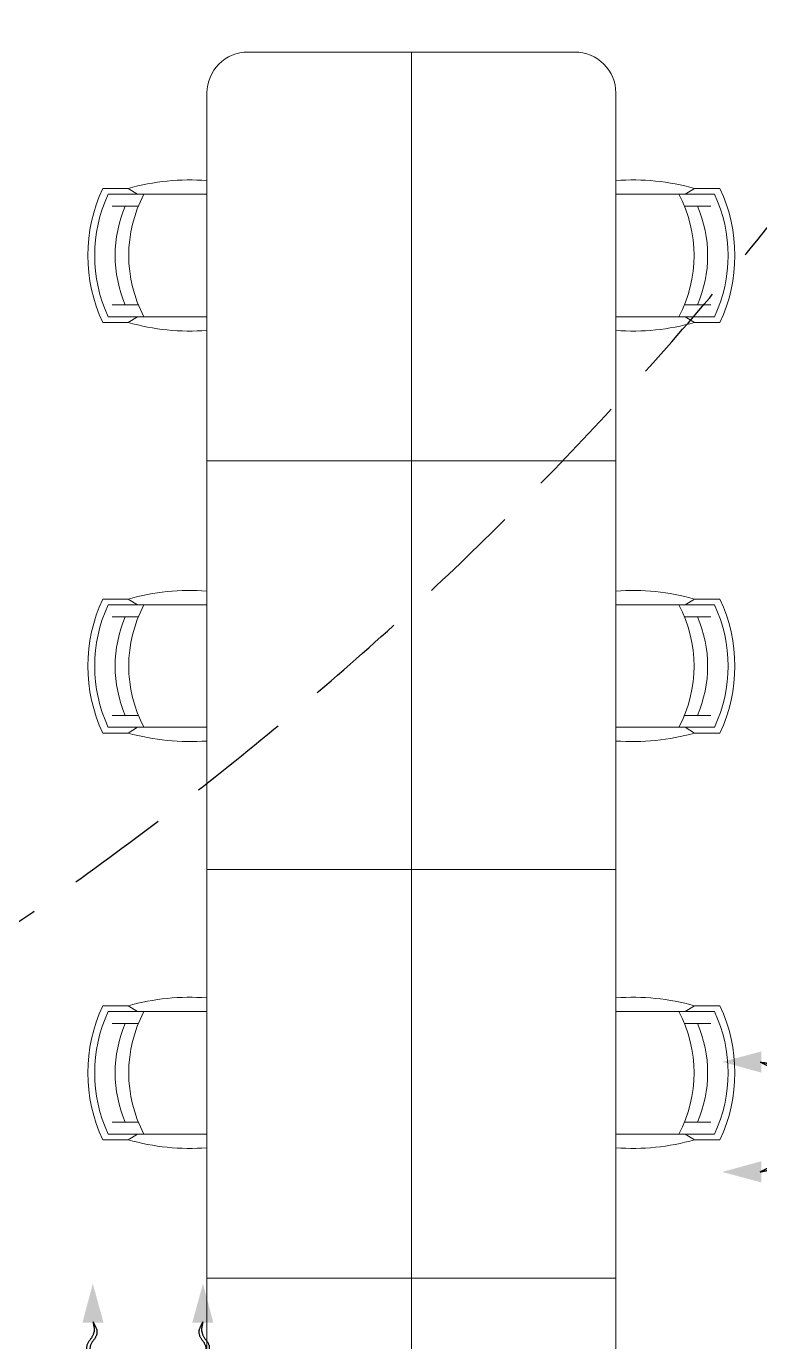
# Model space of a CAD drawing. Header units: millimetres. Extents: x 148480 to 578986, y 39883 to 155062.
# Drawn here: x 234627 to 237317, y 65187 to 70015 of the extents above; entities that cross this region are included whole.
import ezdxf

# ---------------------------------------------------------------- set-up
doc = ezdxf.new("R2010")
doc.units = ezdxf.units.MM
doc.linetypes.add('HIDDEN', pattern=[0.375, 0.25, -0.125])
for name, color, linetype in [('Flooring', 44, 'Continuous'), ('Layer4', 6, 'Continuous'), ('M-HVAC-GRIL', 6, 'Continuous'), ('M-HVAC-SUPP', 4, 'Continuous')]:
    doc.layers.add(name, color=color, linetype=linetype)
for name, color, linetype, lineweight in [('ID - MODULAR', 44, 'Continuous', 5), ('KDBS-SIDE THROW GRILLE', 1, 'Continuous', 18), ('M HVAC GRILLE', 6, 'Continuous', 13)]:
    doc.layers.add(name, color=color, linetype=linetype, lineweight=lineweight)

# ---------------------------------------------------------------- blocks, each defined once
blk = doc.blocks.new('GFC1')
at = {"layer": 'Flooring', "color": 8, "linetype": 'HIDDEN', "ltscale": 1500}
blk.add_arc((300007.7, 78255.1), 12777.8, 229.90697, 79.60318, dxfattribs=at)
at = {"layer": 'ID - MODULAR', "color": 8, "ltscale": 500}
for p, q in [((307539.7, 70406.1), (307632.9, 70406.1)), ((307667.1, 70385), (307632.9, 70406.1)), ((309676.6, 70385), (309710.8, 70406.1)), ((309804, 70406.1), (309710.8, 70406.1)), ((307560, 70385), (307690.8, 70385)), ((307668.8, 70385), (307667.1, 70385)), ((307921.9, 70385), (307690.8, 70385)), ((309421.9, 70385), (309653, 70385)), ((309783.7, 70385), (309653, 70385)), ((309674.9, 70385), (309676.6, 70385)), ((307632.9, 69914.1), (307539.7, 69914.1)), ((307690.8, 69935.3), (307560, 69935.3)), ((307667.1, 69935.3), (307632.9, 69914.1)), ((307668.8, 69935.3), (307667.1, 69935.3)), ((307690.8, 69935.3), (307921.9, 69935.3)), ((309653, 69935.3), (309421.9, 69935.3)), ((309653, 69935.3), (309783.7, 69935.3)), ((309674.9, 69935.3), (309676.6, 69935.3)), ((309676.6, 69935.3), (309710.8, 69914.1)), ((309710.8, 69914.1), (309804, 69914.1)), ((307632.9, 68899.1), (307539.7, 68899.1)), ((307667.1, 68878), (307632.9, 68899.1)), ((309676.6, 68878), (309710.8, 68899.1)), ((309710.8, 68899.1), (309804, 68899.1)), ((307690.8, 68878), (307560, 68878)), ((307668.8, 68878), (307667.1, 68878)), ((307690.8, 68878), (307921.9, 68878)), ((309653, 68878), (309421.9, 68878)), ((309653, 68878), (309783.7, 68878)), ((309674.9, 68878), (309676.6, 68878)), ((307560, 68428.3), (307690.8, 68428.3)), ((307667.1, 68428.3), (307632.9, 68407.1)), ((307668.8, 68428.3), (307667.1, 68428.3)), ((307921.9, 68428.3), (307690.8, 68428.3)), ((309421.9, 68428.3), (309653, 68428.3)), ((309783.7, 68428.3), (309653, 68428.3)), ((309674.9, 68428.3), (309676.6, 68428.3)), ((309676.6, 68428.3), (309710.8, 68407.1)), ((307539.7, 68407.1), (307632.9, 68407.1)), ((309804, 68407.1), (309710.8, 68407.1)), ((307539.7, 67406.1), (307632.9, 67406.1)), ((307667.1, 67385), (307632.9, 67406.1)), ((309676.6, 67385), (309710.8, 67406.1)), ((309804, 67406.1), (309710.8, 67406.1)), ((307560, 67385), (307690.8, 67385)), ((307668.8, 67385), (307667.1, 67385)), ((307921.9, 67385), (307690.8, 67385)), ((309421.9, 67385), (309653, 67385)), ((309783.7, 67385), (309653, 67385)), ((309674.9, 67385), (309676.6, 67385)), ((307690.8, 66935.3), (307560, 66935.3)), ((307667.1, 66935.3), (307632.9, 66914.1)), ((307668.8, 66935.3), (307667.1, 66935.3)), ((307690.8, 66935.3), (307921.9, 66935.3)), ((309653, 66935.3), (309421.9, 66935.3)), ((309653, 66935.3), (309783.7, 66935.3)), ((309674.9, 66935.3), (309676.6, 66935.3)), ((309676.6, 66935.3), (309710.8, 66914.1)), ((307632.9, 66914.1), (307539.7, 66914.1)), ((309710.8, 66914.1), (309804, 66914.1))]:
    blk.add_line(p, q, dxfattribs=at)
at = {"layer": 'ID - MODULAR', "color": 8, "ltscale": 500, "extrusion": (0, 0, -1)}
for p, q in [((307573.9, 70341.2), (307670.3, 70341.2)), ((309769.8, 70341.2), (309673.4, 70341.2)), ((307573.9, 69979.1), (307670.3, 69979.1)), ((309769.8, 69979.1), (309673.4, 69979.1)), ((307573.9, 68834.2), (307670.3, 68834.2)), ((309769.8, 68834.2), (309673.4, 68834.2)), ((307573.9, 68472.1), (307670.3, 68472.1)), ((309769.8, 68472.1), (309673.4, 68472.1)), ((307573.9, 67341.2), (307670.3, 67341.2)), ((309769.8, 67341.2), (309673.4, 67341.2)), ((307573.9, 66979.1), (307670.3, 66979.1)), ((309769.8, 66979.1), (309673.4, 66979.1))]:
    blk.add_line(p, q, dxfattribs=at)
at = {"layer": 'ID - MODULAR', "color": 8, "ltscale": 500}
for points in [[(308671.9, 70906.6), (308071.9, 70906.6, 0.414214), (307921.9, 70756.6), (307921.9, 69406.6), (308671.9, 69406.6)], [(308671.9, 70906.6), (309271.9, 70906.6, -0.414214), (309421.9, 70756.6), (309421.9, 69406.6), (308671.9, 69406.6)]]:
    blk.add_lwpolyline(points, format="xyb", close=True, dxfattribs=at)
for points in [[(308671.9, 67906.6), (307921.9, 67906.6), (307921.9, 69406.6), (308671.9, 69406.6)], [(308671.9, 67906.6), (309421.9, 67906.6), (309421.9, 69406.6), (308671.9, 69406.6)], [(308671.9, 67906.6), (307921.9, 67906.6), (307921.9, 66406.6), (308671.9, 66406.6)], [(308671.9, 67906.6), (309421.9, 67906.6), (309421.9, 66406.6), (308671.9, 66406.6)], [(308671.9, 64906.6), (307921.9, 64906.6), (307921.9, 66406.6), (308671.9, 66406.6)], [(308671.9, 64906.6), (309421.9, 64906.6), (309421.9, 66406.6), (308671.9, 66406.6)]]:
    blk.add_lwpolyline(points, close=True, dxfattribs=at)
for centre, major_axis, start_param, end_param in [((307860.3, 69599), (838.5, 0), 1.49727, 1.845387), ((308065.9, 70160.1), (580.8, 0), 2.704257, 3.578932), ((308040.9, 70160.1), (-530.9, 0), 5.845838, 6.720513), ((308115.9, 70160.1), (480.9, 0), 2.65511, 3.628104), ((308040.9, 70160.1), (-455.9, 0), 5.8748, 6.691551), ((307860.3, 70721.3), (838.5, 0), 4.437818, 4.785935), ((309483.5, 68092), (-838.5, 0), 4.437818, 4.785935), ((309277.8, 68653.1), (-580.8, 0), 2.704257, 3.578932), ((309227.9, 68653.1), (-480.9, 0), 2.65511, 3.628104), ((309302.8, 68653.1), (530.9, 0), 5.845838, 6.720513), ((309302.8, 68653.1), (455.9, 0), 5.8748, 6.691551), ((309483.5, 69214.3), (-838.5, 0), 1.49727, 1.845387), ((308065.9, 67160.1), (580.8, 0), 2.704257, 3.578932), ((307860.3, 66599), (838.5, 0), 1.49727, 1.845387), ((308040.9, 67160.1), (-530.9, 0), 5.845838, 6.720513), ((308115.9, 67160.1), (480.9, 0), 2.65511, 3.628104), ((308040.9, 67160.1), (-455.9, 0), 5.8748, 6.691551), ((307860.3, 67721.3), (838.5, 0), 4.437818, 4.785935)]:
    blk.add_ellipse(centre, major_axis=major_axis, ratio=1, start_param=start_param, end_param=end_param, dxfattribs=at)
at = {"layer": 'ID - MODULAR', "color": 8, "ltscale": 500, "extrusion": (0, 0, -1)}
for centre, major_axis, start_param, end_param in [((309483.5, 69599), (-838.5, 0), 1.49727, 1.845387), ((309277.8, 70160.1), (-580.8, 0), 2.704257, 3.578932), ((309227.9, 70160.1), (-480.9, 0), 2.65511, 3.628104), ((309302.8, 70160.1), (530.9, 0), 5.845838, 6.720513), ((309302.8, 70160.1), (455.9, 0), 5.8748, 6.691551), ((309483.5, 70721.3), (-838.5, 0), 4.437818, 4.785935), ((308065.9, 68653.1), (580.8, 0), 2.704257, 3.578932), ((307860.3, 68092), (838.5, 0), 4.437818, 4.785935), ((308040.9, 68653.1), (-530.9, 0), 5.845838, 6.720513), ((308115.9, 68653.1), (480.9, 0), 2.65511, 3.628104), ((308040.9, 68653.1), (-455.9, 0), 5.8748, 6.691551), ((307860.3, 69214.3), (838.5, 0), 1.49727, 1.845387), ((309483.5, 66599), (-838.5, 0), 1.49727, 1.845387), ((309277.8, 67160.1), (-580.8, 0), 2.704257, 3.578932), ((309227.9, 67160.1), (-480.9, 0), 2.65511, 3.628104), ((309302.8, 67160.1), (530.9, 0), 5.845838, 6.720513), ((309302.8, 67160.1), (455.9, 0), 5.8748, 6.691551), ((309483.5, 67721.3), (-838.5, 0), 4.437818, 4.785935)]:
    blk.add_ellipse(centre, major_axis=major_axis, ratio=1, start_param=start_param, end_param=end_param, dxfattribs=at)
blk = doc.blocks.new('RAAAA')
at = {"linetype": 'Continuous', "ltscale": 1000}
for points in [[(363, 0, 0), (363, 0, 0), (364, 0, 0), (364, 0, 0), (365, 0, 0), (366, 0, 0), (367, -1, 0), (368, -1, 0), (369, -1, 0), (371, -1, 0), (373, -2, 0), (374, -2, 0), (377, -2, 0), (379, -3, 0), (381, -3, 0), (384, -4, 0), (387, -4, 0), (390, -5, 0), (393, -5, 0), (397, -6, 0), (400, -6, 0), (404, -7, 0), (408, -8, 0), (412, -8, 0), (416, -9, 0), (421, -10, 0), (421, -10, 0), (425, -11, 0), (430, -11, 0), (435, -11, 0), (439, -11, 0), (444, -11, 0), (449, -11, 0), (454, -10, 0), (459, -10, 0), (464, -9, 0), (468, -7, 0), (473, -6, 0), (478, -4, 0), (483, -2, 0), (488, 0, 0), (494, 2, 0), (499, 4, 0), (504, 7, 0), (509, 10, 0), (514, 13, 0), (519, 16, 0), (525, 20, 0), (530, 24, 0), (535, 28, 0), (541, 32, 0), (546, 36, 0), (546, 36, 0), (552, 40, 0), (557, 44, 0), (563, 48, 0), (568, 51, 0), (574, 54, 0), (580, 56, 0), (586, 58, 0), (592, 60, 0), (598, 61, 0), (604, 62, 0), (610, 62, 0), (616, 62, 0), (622, 62, 0), (628, 61, 0), (635, 60, 0), (641, 59, 0), (648, 57, 0), (654, 55, 0), (661, 52, 0), (668, 49, 0), (675, 46, 0), (681, 42, 0), (688, 38, 0), (695, 33, 0), (702, 28, 0), (702, 28, 0), (709, 23, 0), (716, 19, 0), (722, 14, 0), (728, 10, 0), (734, 5, 0), (740, 1, 0), (745, -2, 0), (750, -6, 0), (755, -9, 0), (759, -13, 0), (763, -15, 0), (767, -18, 0), (771, -21, 0), (774, -23, 0), (777, -25, 0), (779, -27, 0), (782, -29, 0), (784, -31, 0), (786, -32, 0), (787, -33, 0), (789, -34, 0), (790, -35, 0), (790, -35, 0), (791, -35, 0), (791, -36, 0)], [(363, 0, 0), (363, 0, 0), (364, 0, 0), (364, 0, 0), (365, -1, 0), (366, -1, 0), (367, -2, 0), (368, -2, 0), (369, -3, 0), (371, -4, 0), (373, -5, 0), (374, -5, 0), (377, -6, 0), (379, -8, 0), (381, -9, 0), (384, -10, 0), (387, -12, 0), (390, -13, 0), (393, -15, 0), (397, -16, 0), (400, -18, 0), (404, -20, 0), (408, -22, 0), (412, -24, 0), (416, -26, 0), (421, -28, 0), (421, -28, 0), (425, -30, 0), (430, -32, 0), (435, -34, 0), (439, -35, 0), (444, -36, 0), (449, -37, 0), (454, -37, 0), (459, -38, 0), (464, -38, 0), (468, -37, 0), (473, -37, 0), (478, -36, 0), (483, -35, 0), (488, -33, 0), (494, -32, 0), (499, -30, 0), (504, -28, 0), (509, -25, 0), (514, -22, 0), (519, -19, 0), (525, -16, 0), (530, -13, 0), (535, -9, 0), (541, -5, 0), (546, 0, 0), (546, 0, 0), (552, 4, 0), (557, 8, 0), (563, 12, 0), (568, 15, 0), (574, 18, 0), (580, 21, 0), (586, 23, 0), (592, 25, 0), (598, 27, 0), (604, 28, 0), (610, 29, 0), (616, 30, 0), (622, 30, 0), (628, 31, 0), (635, 30, 0), (641, 30, 0), (648, 29, 0), (654, 28, 0), (661, 26, 0), (668, 24, 0), (675, 22, 0), (681, 20, 0), (688, 17, 0), (695, 14, 0), (702, 10, 0), (702, 10, 0), (709, 7, 0), (716, 3, 0), (722, 0, 0), (728, -3, 0), (734, -6, 0), (740, -9, 0), (745, -12, 0), (750, -14, 0), (755, -17, 0), (759, -19, 0), (763, -21, 0), (767, -23, 0), (771, -25, 0), (774, -27, 0), (777, -28, 0), (779, -30, 0), (782, -31, 0), (784, -32, 0), (786, -33, 0), (787, -34, 0), (789, -34, 0), (790, -35, 0), (790, -35, 0), (791, -35, 0), (791, -36, 0)]]:
    blk.add_polyline3d(points, dxfattribs=at)
blk.add_solid([(373, 101), (0, 0), (373, -101)], dxfattribs=at)
blk = doc.blocks.new('600X200 SIDE THROW GRILLE')
at = {"layer": 'M-HVAC-GRIL', "linetype": 'ByBlock'}
blk.add_lwpolyline([(375, -5), (396.4, -5), (396.4, 12.1), (-396.4, 12.1), (-396.4, -5), (-375, -5), (375, -5), (375, -56.4), (-375, -56.4), (-375, -5), (-375, -56.4), (375, -56.4), (375, -56.4)], dxfattribs=at)
at = {"layer": 'M-HVAC-GRIL', "lineweight": 0, "const_width": 1.71}
for points in [[(-364.6, -8.9), (-343.2, -8.9), (-321.8, -51.7), (-300.3, -51.7)], [(-303.2, -8.9), (-281.8, -8.9), (-260.3, -51.7), (-238.9, -51.7)], [(-241.8, -8.9), (-220.3, -8.9), (-198.9, -51.7), (-177.5, -51.7)], [(-179.6, -8.9), (-158.2, -8.9), (-136.8, -51.7), (-115.3, -51.7)], [(-117.5, -8.9), (-96, -8.9), (-74.6, -51.7), (-53.2, -51.7)], [(-55.3, -8.9), (-33.9, -8.9), (-12.5, -51.7), (9, -51.7)], [(6.8, -8.9), (28.2, -8.9), (49.7, -51.7), (71.1, -51.7)], [(69, -8.9), (90.4, -8.9), (111.8, -51.7), (133.2, -51.7)], [(120.6, -8.9), (142.1, -8.9), (163.5, -51.7), (184.9, -51.7)], [(180.8, -8.9), (202.2, -8.9), (223.6, -51.7), (245.1, -51.7)], [(242.2, -8.9), (263.6, -8.9), (285.1, -51.7), (306.5, -51.7)], [(303.6, -8.9), (325.1, -8.9), (346.5, -51.7), (367.9, -51.7)]]:
    blk.add_lwpolyline(points, dxfattribs=at)
at = {"layer": 'M-HVAC-SUPP'}
for p, xscale, yscale, zscale, rotation in [((-198.5, 355.3), -0.3839999997941415, 0.3839999997941436, 0.3839999997941436, 90.2028781887322), ((205.5, 355.3), 0.3839999997941415, 0.3839999997941415, 0.3839999997941415, 269.7971218112675)]:
    blk.add_blockref('RAAAA', p, dxfattribs=dict(at, xscale=xscale, yscale=yscale, zscale=zscale, rotation=rotation))
blk = doc.blocks.new('jyfhg')
at = {"layer": 'KDBS-SIDE THROW GRILLE', "xscale": -1, "rotation": 90.00000000000006}
blk.add_blockref('600X200 SIDE THROW GRILLE', (-100, -325), dxfattribs=at)

msp = doc.modelspace()

# ---------------------------------------------------------------- block references
at = {"layer": 'Layer4', "linetype": 'Continuous', "rotation": 360}
msp.add_blockref('GFC1', (-72632.4, -986), dxfattribs=at)

# ---------------------------------------------------------------- next in the draw order: block references
at = {"layer": 'M HVAC GRILLE', "color": 0}
for p, rotation in [((237634.9, 66340.8), 360), ((235401.4, 64944.8), 270)]:
    msp.add_blockref('jyfhg', p, dxfattribs=dict(at, rotation=rotation))

doc.saveas('drawing.dxf')
